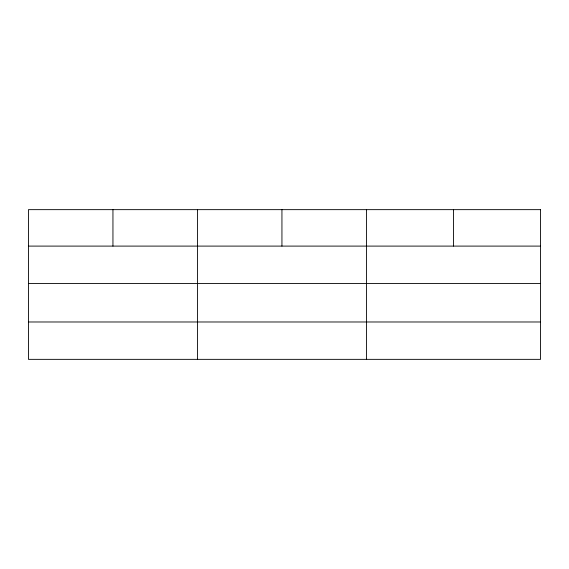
<?xml version="1.0" encoding="UTF-8"?>
<svg xmlns="http://www.w3.org/2000/svg" width="569" height="569" viewBox="0 0 569 569"><rect width="100%" height="100%" fill="white"/><g stroke="black" fill="none" stroke-linecap="round" stroke-linejoin="round"><path stroke-width="0.85" d="M28.45 246.1L540.55 246.1M28.45 283.476L540.55 283.476M28.45 321.983L540.55 321.983M453.493 209.648L453.493 246.1M366.436 209.648L366.436 359.352M281.94 209.648L281.94 246.1M197.443 209.648L197.443 359.352M112.947 209.648L112.947 246.1M540.55 209.648L28.45 209.648L28.45 359.352L540.55 359.352L540.55 209.648"/></g></svg>
